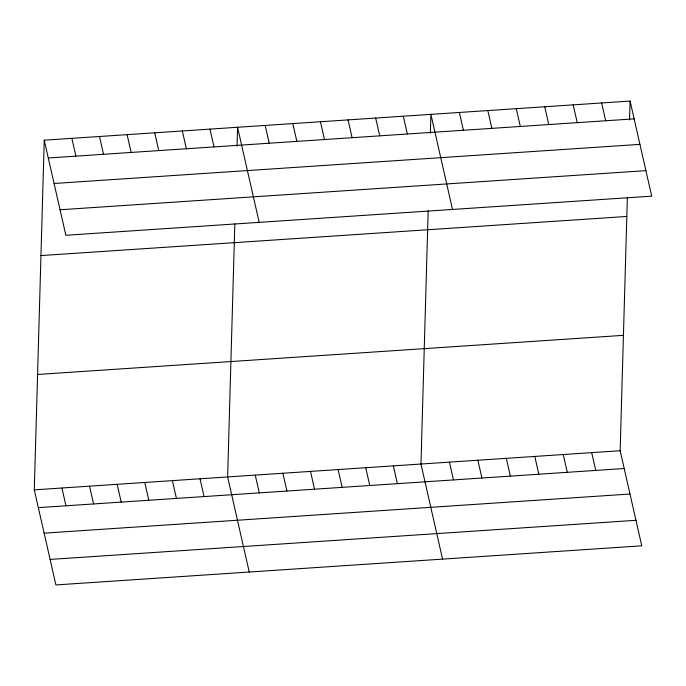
<?xml version="1.0" encoding="UTF-8"?>
<svg xmlns="http://www.w3.org/2000/svg" width="686" height="686" viewBox="0 0 686 686"><rect width="100%" height="100%" fill="white"/><g stroke="black" fill="none" stroke-linecap="round" stroke-linejoin="round"><path stroke-width="1.03" d="M627.356 197.577L620.153 450.728L641.762 545.816L55.9 584.935L34.3 489.847L44.238 140.184L630.1 101.065L651.7 196.153L65.847 235.272L44.238 140.184M234.826 223.782L227.632 476.942L249.232 572.021M237.039 146.161L237.57 127.279L259.179 222.358M428.167 210.876L420.964 464.028L442.564 559.116M430.371 133.247L430.902 114.365L452.511 209.453M629.559 119.947L630.1 101.065M48.286 157.977L634.138 118.858M54.083 183.488L639.935 144.36M60.051 209.762L645.903 170.643M40.963 255.578L626.815 216.459M37.584 374.462L623.437 335.343M34.3 489.847L620.153 450.728M38.339 507.64L624.2 468.521M44.136 533.151L629.997 494.023M50.104 559.424L635.965 520.305M601.639 102.969L605.687 120.753M573.187 104.864L577.226 122.657M544.727 106.767L548.774 124.56M516.275 108.662L520.314 126.456M591.701 452.631L595.74 470.425M487.815 110.566L491.862 128.359M563.24 454.526L567.288 472.32M459.363 112.47L463.402 130.254M534.788 456.43L538.827 474.223M506.337 458.334L510.375 476.118M403.291 116.208L407.33 134.002M477.876 460.229L481.915 478.022M375.671 118.052L379.71 135.845M449.424 462.132L453.463 479.926M348.051 119.896L352.09 137.689M320.431 121.748L324.469 139.532M393.344 465.871L397.391 483.664M292.811 123.591L296.858 141.376M365.724 467.723L369.771 485.508M265.19 125.435L269.238 143.22M338.112 469.567L342.151 487.352M310.492 471.411L314.531 489.195M209.959 129.122L213.998 146.915M282.872 473.254L286.911 491.047M182.339 130.966L186.378 148.759M255.252 475.098L259.291 492.891M154.719 132.81L158.758 150.603M127.099 134.653L131.137 152.446M200.012 478.785L204.059 496.578M99.479 136.497L103.517 154.29M172.392 480.629L176.439 498.422M71.859 138.34L75.906 156.134M144.772 482.472L148.819 500.266M117.16 484.316L121.199 502.109M89.54 486.16L93.579 503.953M61.92 488.003L65.959 505.796"/></g></svg>
